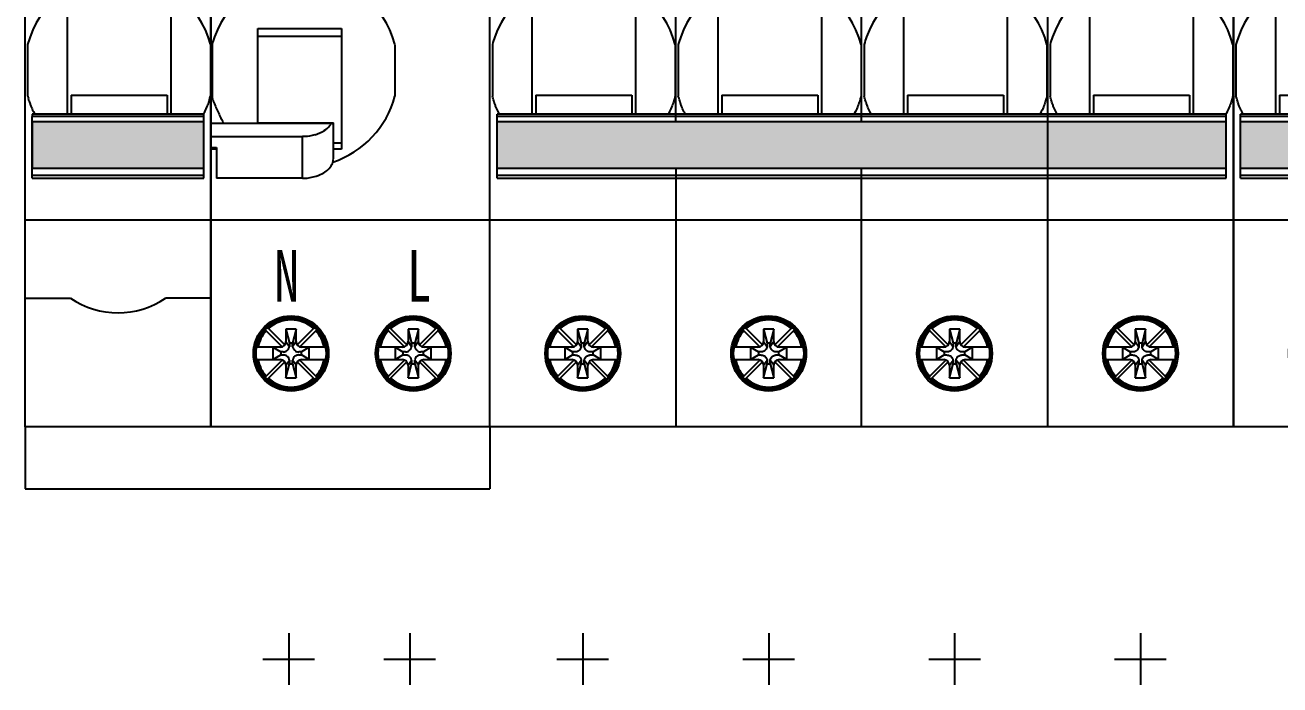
# Model space of a CAD drawing. Extents: x 1408835 to 1409435, y 398681 to 399681.
# Drawn here: x 1408989.8 to 1409111.3, y 398820.1 to 398884 of the extents above; entities that cross this region are included whole.
import ezdxf
from ezdxf.enums import TextEntityAlignment as Align

# ---------------------------------------------------------------- set-up
doc = ezdxf.new("R2010")
doc.units = 0
doc.header["$MEASUREMENT"] = 0
doc.styles.add('LY-SJ-元器件', font='', dxfattribs={"width": 0.6, "height": 4})
doc.styles.get('LY-SJ-元器件').set_extended_font_data('SimSun')

# ---------------------------------------------------------------- blocks, each defined once
blk = doc.blocks.new('微端1PN+ELE-45mm-2022.2')
h = blk.add_hatch(color=0)
h.dxf.hatch_style = 1
h.paths.add_polyline_path([(17.3, -17.47), (17.3, -12.97), (0.7, -12.97), (0.7, -17.47)])
at = {"color": 0}
for p, q in [((0, -42.5), (0, 42.5)), ((18, -42.5), (18, 42.5)), ((18, 42.5), (18, -42.5)), ((45, -42.5), (45, 42.5)), ((30.65, -15.61), (29.85, -15.61)), ((45, -22.5), (0, -22.5)), ((0, -30.05), (4.39, -30.05)), ((18, -30.05), (13.61, -30.05)), ((0, -42.5), (0, -48.5)), ((45, -42.5), (0, -42.5)), ((45, -42.5), (45, -48.5)), ((0, -48.5), (45, -48.5))]:
    blk.add_line(p, q, dxfattribs=at)
at = {"color": 0, "linetype": 'Continuous', "lineweight": 25}
for p, q in [((4.1, -12.22), (4.1, -0.35)), ((14.1, -0.35), (14.1, -12.22)), ((22.55, -13.08), (22.55, -3.94)), ((22.55, -3.94), (30.65, -3.94)), ((22.55, -4.67), (30.65, -4.67)), ((30.65, -3.94), (30.65, -15.61)), ((0.25, -5.47), (0.25, -10.49)), ((17.95, -5.47), (17.95, -10.49)), ((18.11, -5.47), (18.11, -10.49)), ((35.81, -5.47), (35.81, -10.49)), ((4.45, -10.38), (13.75, -10.38)), ((4.45, -10.38), (4.45, -12.22)), ((13.75, -10.38), (13.75, -12.22)), ((17.3, -12.22), (0.7, -12.22)), ((0.7, -12.22), (0.7, -12.44)), ((0.7, -18.44), (0.7, -12.44)), ((17.3, -12.44), (0.7, -12.44)), ((0.7, -12.97), (0.7, -17.47)), ((17.3, -12.97), (0.7, -12.97)), ((17.3, -12.44), (17.3, -12.22)), ((17.3, -18.44), (17.3, -12.44)), ((17.3, -17.47), (17.3, -12.97)), ((18, -13.09), (29.68, -13.09)), ((22.55, -13.08), (29.85, -13.08)), ((29.85, -16.51), (29.85, -13.08)), ((18, -14.38), (26.85, -14.38)), ((26.85, -18.44), (26.85, -14.38)), ((18, -15.45), (18.55, -15.45)), ((18.55, -15.61), (18, -15.61)), ((18.55, -15.45), (18.55, -18.44)), ((29.85, -14.99), (30.65, -14.99)), ((0.7, -17.47), (17.3, -17.47)), ((0.7, -18.13), (17.3, -18.13)), ((0.7, -18.44), (17.3, -18.44)), ((26.85, -18.44), (18.55, -18.44)), ((23.45, -32.89), (23.24, -33.1)), ((23.24, -33.1), (23.35, -33.21)), ((23.35, -33.21), (24.9, -34.76)), ((23.56, -33), (23.45, -32.89)), ((25.14, -34.58), (23.56, -33)), ((25.25, -33.05), (25.6, -34.4)), ((26.25, -33.05), (25.25, -33.05)), ((25.25, -33.05), (25.25, -34.25)), ((26.25, -33.05), (25.9, -34.4)), ((26.25, -34.25), (26.25, -33.05)), ((27.94, -33), (26.36, -34.58)), ((26.6, -34.76), (28.15, -33.21)), ((28.05, -32.89), (27.94, -33)), ((28.26, -33.1), (28.05, -32.89)), ((28.15, -33.21), (28.26, -33.1)), ((35.28, -32.89), (35.07, -33.1)), ((35.07, -33.1), (35.18, -33.21)), ((35.18, -33.21), (36.73, -34.76)), ((35.39, -33), (35.28, -32.89)), ((36.97, -34.58), (35.39, -33)), ((37.08, -33.05), (37.43, -34.4)), ((38.08, -33.05), (37.08, -33.05)), ((37.08, -33.05), (37.08, -34.25)), ((38.08, -33.05), (37.73, -34.4)), ((38.08, -34.25), (38.08, -33.05)), ((39.77, -33), (38.19, -34.58)), ((38.43, -34.76), (39.98, -33.21)), ((39.88, -32.89), (39.77, -33)), ((40.09, -33.1), (39.88, -32.89)), ((39.98, -33.21), (40.09, -33.1)), ((24.7, -34.8), (22.34, -34.8)), ((24, -34.8), (24, -36)), ((24, -34.8), (24.75, -35.25)), ((25.25, -34.25), (25.6, -34.75)), ((25.9, -34.4), (25.6, -34.4)), ((25.6, -34.4), (25.6, -34.75)), ((26.25, -34.25), (25.9, -34.75)), ((25.9, -34.75), (25.9, -34.4)), ((27.5, -34.8), (26.75, -35.25)), ((29.17, -34.8), (26.8, -34.8)), ((27.5, -36), (27.5, -34.8)), ((36.53, -34.8), (34.17, -34.8)), ((35.83, -34.8), (35.83, -36)), ((35.83, -34.8), (36.58, -35.25)), ((37.08, -34.25), (37.43, -34.75)), ((37.73, -34.4), (37.43, -34.4)), ((37.43, -34.4), (37.43, -34.75)), ((38.08, -34.25), (37.73, -34.75)), ((37.73, -34.75), (37.73, -34.4)), ((39.33, -34.8), (38.58, -35.25)), ((41, -34.8), (38.63, -34.8)), ((39.33, -36), (39.33, -34.8)), ((22.33, -36), (24.7, -36)), ((24.9, -36.04), (23.35, -37.59)), ((23.56, -37.8), (25.14, -36.22)), ((24, -36), (24.75, -35.55)), ((24.75, -35.25), (24.75, -35.55)), ((25, -35.25), (24.75, -35.25)), ((24.75, -35.55), (25, -35.55)), ((25.25, -36.55), (25.6, -36.05)), ((25.25, -37.75), (25.6, -36.4)), ((25.6, -36.05), (25.6, -36.4)), ((25.6, -36.4), (25.9, -36.4)), ((25.9, -36.4), (25.9, -36.05)), ((26.25, -36.55), (25.9, -36.05)), ((25.9, -36.4), (26.25, -37.75)), ((26.36, -36.22), (27.94, -37.8)), ((26.75, -35.25), (26.5, -35.25)), ((26.5, -35.55), (26.75, -35.55)), ((28.15, -37.59), (26.6, -36.04)), ((26.75, -35.55), (26.75, -35.25)), ((27.5, -36), (26.75, -35.55)), ((26.8, -36), (29.16, -36)), ((34.16, -36), (36.53, -36)), ((36.73, -36.04), (35.18, -37.59)), ((35.39, -37.8), (36.97, -36.22)), ((35.83, -36), (36.58, -35.55)), ((36.58, -35.25), (36.58, -35.55)), ((36.83, -35.25), (36.58, -35.25)), ((36.58, -35.55), (36.83, -35.55)), ((37.08, -36.55), (37.43, -36.05)), ((37.08, -37.75), (37.43, -36.4)), ((37.43, -36.05), (37.43, -36.4)), ((37.43, -36.4), (37.73, -36.4)), ((37.73, -36.4), (37.73, -36.05)), ((38.08, -36.55), (37.73, -36.05)), ((37.73, -36.4), (38.08, -37.75)), ((38.19, -36.22), (39.77, -37.8)), ((38.58, -35.25), (38.33, -35.25)), ((38.33, -35.55), (38.58, -35.55)), ((39.98, -37.59), (38.43, -36.04)), ((38.58, -35.55), (38.58, -35.25)), ((39.33, -36), (38.58, -35.55)), ((38.63, -36), (40.99, -36)), ((23.35, -37.59), (23.24, -37.7)), ((25.25, -36.55), (25.25, -37.75)), ((26.25, -37.75), (26.25, -36.55)), ((28.26, -37.7), (28.15, -37.59)), ((35.18, -37.59), (35.07, -37.7)), ((37.08, -36.55), (37.08, -37.75)), ((38.08, -37.75), (38.08, -36.55)), ((40.09, -37.7), (39.98, -37.59)), ((23.24, -37.7), (23.45, -37.91)), ((23.45, -37.91), (23.56, -37.8)), ((25.25, -37.75), (26.25, -37.75)), ((25.75, -38.9), (25.75, -38.65)), ((27.94, -37.8), (28.05, -37.91)), ((28.05, -37.91), (28.26, -37.7)), ((35.07, -37.7), (35.28, -37.91)), ((35.28, -37.91), (35.39, -37.8)), ((37.08, -37.75), (38.08, -37.75)), ((37.58, -38.9), (37.58, -38.65)), ((39.77, -37.8), (39.88, -37.91)), ((39.88, -37.91), (40.09, -37.7))]:
    blk.add_line(p, q, dxfattribs=at)
at = {"color": 1}
for p, q in [((25.53, -62.5), (25.53, -67.5)), ((37.25, -62.5), (37.25, -67.5)), ((23.03, -65), (28.03, -65)), ((34.75, -65), (39.75, -65))]:
    blk.add_line(p, q, dxfattribs=at)
at = {"color": 0}
for centre, radius in [((25.75, -35.4), 3.64), ((25.75, -35.4), 3.39), ((37.58, -35.4), 3.64), ((37.58, -35.4), 3.39)]:
    blk.add_circle(centre, radius, dxfattribs=at)
at = {"color": 0, "linetype": 'Continuous', "lineweight": 25}
for centre in [(25.75, -35.4), (37.58, -35.4)]:
    blk.add_circle(centre, 3.5, dxfattribs=at)
for centre, radius, start, end in [((9.14, -7.83), 9.19, 87.8849, 160.4296), ((9.04, -7.86), 9.23, 15.0474, 87.2502), ((27, -7.83), 9.19, 87.8849, 160.4296), ((26.9, -7.86), 9.23, 15.0474, 87.2502), ((9.37, -7.98), 9.46, 160.057, 164.6179), ((27.23, -7.98), 9.46, 160.057, 164.6179), ((29.64, -1.83), 30.64, 196.4297, 196.8694), ((16.57, -5.82), 16.98, 196.781, 197.5735), ((5.6, -7.13), 12.8, 342.1258, 343.1767), ((-11.74, -1.89), 30.91, 343.1981, 343.8522), ((18.79, -10.54), 0.674, 175.8319, 178.6635), ((18.63, -10.54), 0.519, 178.2569, 189.8447), ((19.11, -10.46), 1.01, 189.8897, 195.3405), ((20.21, -10.15), 2.15, 195.4615, 199.0998), ((22.87, -9.22), 4.97, 199.2198, 202.2978), ((26.86, -8.07), 9.28, 288.49, 344.842), ((10.04, -7.88), 10.13, 197.5731, 198.8992), ((6.94, -8.95), 6.85, 198.859, 201.3043), ((4.95, -9.74), 4.71, 201.1482, 208.2485), ((13.72, -5.01), 14.67, 208.3279, 209.4703), ((7.43, -6.37), 11.43, 329.2292, 329.8147), ((13.65, -9.95), 4.27, 329.3774, 337.9794), ((11.23, -8.97), 6.88, 337.958, 342.3373), ((30.63, -6.05), 13.34, 202.2374, 204.437), ((50.74, 3), 35.4, 204.3059, 205.2548), ((156.45, 52.79), 152.25, 205.2295, 205.6409), ((27.73, -11.85), 2.32, 302.4843, 319.3347), ((28.36, -12.41), 1.48, 319.8132, 326.2766), ((26.8, -11.4), 3.34, 326.6861, 329.4711), ((29.02, -14.91), 1.94, 69.555, 70.2123), ((29.48, -13.7), 0.636, 65.8435, 69.5189), ((29.5, -13.65), 0.583, 63.3118, 65.992), ((29.57, -13.5), 0.418, 60.0051, 63.3658), ((29.63, -13.4), 0.304, 55.9849, 60.1021), ((29.69, -13.32), 0.204, 50.706, 56.132), ((29.73, -13.27), 0.144, 44.0438, 50.8207), ((29.76, -13.24), 0.0936, 33.926, 44.5073), ((29.8, -13.22), 0.0519, 21.912, 33.8992), ((29.79, -13.22), 0.0573, 8.9331, 20.9215), ((29.66, -13.24), 0.188, 6.9104, 9.2949), ((26.82, -8.47), 5.9, 270.2678, 272.5052), ((26.87, -9.95), 4.42, 272.7349, 285.903), ((27.18, -10.99), 3.35, 285.5665, 302.4345), ((28.54, -16.5), 1.31, 332.2249, 355.5191), ((27.65, -16.47), 2.2, 356.5726, 359.0349), ((27.2, -15.07), 3.31, 287.5092, 301.2148), ((27.64, -15.78), 2.48, 301.1214, 313.5379), ((28.12, -16.28), 1.79, 313.4167, 332.2931), ((26.75, -9.88), 8.56, 270.6866, 271.6719), ((26.89, -14.11), 4.32, 271.4709, 287.6741), ((25.75, -35.4), 3.25, 47.6454, 132.3546), ((37.58, -35.4), 3.25, 47.6454, 132.3546), ((25.75, -35.4), 3.25, 137.6454, 169.3613), ((25.75, -35.4), 3.25, 10.6387, 42.3546), ((37.58, -35.4), 3.25, 137.6454, 169.3613), ((37.58, -35.4), 3.25, 10.6387, 42.3546), ((24.7, -34.25), 0.552, 270, 360), ((25, -34.5), 0.747, 278.1332, 282.1859), ((25.05, -34.74), 0.494, 282.0203, 298.836), ((24.98, -34.62), 0.641, 299.0084, 316.9423), ((25.08, -34.71), 0.506, 316.5183, 337.4465), ((24.78, -34.58), 0.834, 337.6013, 343.0532), ((23.36, -34.15), 2.31, 342.9388, 344.9228), ((28.13, -34.15), 2.31, 195.0773, 196.4013), ((27.13, -34.45), 1.27, 196.1312, 198.5273), ((26.64, -34.61), 0.747, 198.5233, 202.5755), ((26.4, -34.71), 0.49, 202.3673, 217.7617), ((26.51, -34.62), 0.636, 218.1132, 238.5766), ((26.44, -34.74), 0.5, 238.269, 257.922), ((26.8, -34.25), 0.552, 180, 270), ((26.51, -34.41), 0.834, 257.9903, 263.442), ((36.53, -34.25), 0.552, 270, 360), ((36.83, -34.5), 0.747, 278.1332, 282.1859), ((36.88, -34.74), 0.494, 282.0203, 298.836), ((36.81, -34.62), 0.641, 299.0084, 316.9423), ((36.91, -34.71), 0.506, 316.5183, 337.4465), ((36.61, -34.58), 0.834, 337.6013, 343.0532), ((35.2, -34.15), 2.31, 342.9388, 344.9228), ((39.96, -34.15), 2.31, 195.0773, 196.4013), ((38.96, -34.45), 1.27, 196.1312, 198.5273), ((38.47, -34.61), 0.747, 198.5233, 202.5755), ((38.23, -34.71), 0.49, 202.3673, 217.7617), ((38.34, -34.62), 0.636, 218.1132, 238.5766), ((38.28, -34.74), 0.5, 238.269, 257.922), ((38.63, -34.25), 0.552, 180, 270), ((38.34, -34.41), 0.834, 257.9903, 263.442), ((25.75, -35.4), 3.25, 190.6387, 222.3546), ((24.7, -36.55), 0.552, 0, 90), ((24.81, -32.94), 2.31, 274.6869, 276.011), ((24.81, -37.85), 2.31, 83.234, 85.2255), ((24.92, -33.98), 1.27, 275.7409, 278.1372), ((24.98, -36.39), 0.834, 77.8753, 83.3489), ((25.05, -36.06), 0.5, 58.0737, 77.8061), ((24.98, -36.18), 0.636, 37.8376, 58.3835), ((25.1, -36.08), 0.49, 22.029, 37.4855), ((24.86, -36.18), 0.747, 18.1694, 22.2379), ((24.36, -36.35), 1.27, 15.7681, 18.1735), ((23.36, -36.64), 2.31, 14.7102, 16.0393), ((28.13, -36.65), 2.31, 162.9388, 164.9228), ((26.72, -36.21), 0.834, 157.6013, 163.0532), ((26.41, -36.09), 0.506, 136.5183, 157.4465), ((26.52, -36.18), 0.641, 119.0082, 136.9423), ((26.44, -36.05), 0.494, 102.021, 118.8359), ((26.8, -36.55), 0.552, 90, 180), ((26.5, -36.3), 0.747, 98.1342, 102.1867), ((26.57, -36.82), 1.27, 95.7421, 98.1383), ((26.69, -32.94), 2.31, 263.3277, 265.3115), ((26.69, -37.85), 2.31, 94.6881, 96.0122), ((25.75, -35.4), 3.25, 317.6454, 349.3613), ((37.58, -35.4), 3.25, 190.6387, 222.3546), ((36.53, -36.55), 0.552, 0, 90), ((36.64, -32.94), 2.31, 274.6869, 276.011), ((36.64, -37.85), 2.31, 83.234, 85.2255), ((36.75, -33.98), 1.27, 275.7409, 278.1372), ((36.81, -36.39), 0.834, 77.8753, 83.3489), ((36.88, -36.06), 0.5, 58.0737, 77.8061), ((36.81, -36.18), 0.636, 37.8376, 58.3835), ((36.93, -36.08), 0.49, 22.029, 37.4855), ((36.69, -36.18), 0.747, 18.1694, 22.2379), ((36.19, -36.35), 1.27, 15.7681, 18.1735), ((35.19, -36.64), 2.31, 14.7102, 16.0393), ((39.96, -36.65), 2.31, 162.9388, 164.9228), ((38.55, -36.21), 0.834, 157.6013, 163.0532), ((38.24, -36.09), 0.506, 136.5183, 157.4465), ((38.35, -36.18), 0.641, 119.0082, 136.9423), ((38.27, -36.05), 0.494, 102.021, 118.8359), ((38.63, -36.55), 0.552, 90, 180), ((38.33, -36.3), 0.747, 98.1342, 102.1867), ((38.4, -36.82), 1.27, 95.7421, 98.1383), ((38.52, -32.94), 2.31, 263.3277, 265.3115), ((38.52, -37.85), 2.31, 94.6881, 96.0122), ((37.58, -35.4), 3.25, 317.6454, 349.3613), ((25.75, -35.4), 3.25, 227.6454, 312.3546), ((37.58, -35.4), 3.25, 227.6454, 312.3546)]:
    blk.add_arc(centre, radius, start, end, dxfattribs=at)
at = {"color": 0}
blk.add_arc((9, -23.24), 8.22, 235.8658, 304.1342, dxfattribs=at)
at = {"color": 0, "style": 'LY-SJ-元器件', "width": 0.7}
for s, p in [('N', (25.33, -27.88)), ('L', (38.16, -27.88))]:
    blk.add_text(s, height=5, dxfattribs=at).set_placement(p, align=Align.MIDDLE)
blk = doc.blocks.new('微端4P-72mm-2022.1')
h = blk.add_hatch(color=0)
h.dxf.hatch_style = 1
h.paths.add_polyline_path([(71.3, -17.47), (71.3, -12.97), (0.7, -12.97), (0.7, -17.47)])
at = {"color": 0}
for p, q in [((0, -42.5), (0, 42.5)), ((72, 42.5), (72, -42.5)), ((18, -12.97), (18, 2.5)), ((36, -12.97), (36, 2.5)), ((54, 2.5), (54, -42.5)), ((18, -17.47), (18, -42.5)), ((36, -42.5), (36, -17.47)), ((72, -22.5), (0, -22.5)), ((72, -42.5), (0, -42.5))]:
    blk.add_line(p, q, dxfattribs=at)
at = {"color": 0, "linetype": 'Continuous', "lineweight": 25}
for p, q in [((4.1, -12.22), (4.1, -0.35)), ((14.1, -0.35), (14.1, -12.22)), ((22.1, -12.22), (22.1, -0.35)), ((32.1, -0.35), (32.1, -12.22)), ((40.1, -12.22), (40.1, -0.35)), ((50.1, -0.35), (50.1, -12.22)), ((58.1, -12.22), (58.1, -0.35)), ((68.1, -0.35), (68.1, -12.22)), ((0.25, -5.47), (0.25, -10.49)), ((17.95, -5.47), (17.95, -10.49)), ((18.25, -5.47), (18.25, -10.49)), ((35.95, -5.47), (35.95, -10.49)), ((36.25, -5.47), (36.25, -10.49)), ((53.95, -5.47), (53.95, -10.49)), ((54.25, -5.47), (54.25, -10.49)), ((71.95, -5.47), (71.95, -10.49)), ((4.45, -10.38), (13.75, -10.38)), ((4.45, -10.38), (4.45, -12.22)), ((13.75, -10.38), (13.75, -12.22)), ((22.45, -10.38), (31.75, -10.38)), ((22.45, -10.38), (22.45, -12.22)), ((31.75, -10.38), (31.75, -12.22)), ((40.45, -10.38), (49.75, -10.38)), ((40.45, -10.38), (40.45, -12.22)), ((49.75, -10.38), (49.75, -12.22)), ((58.45, -10.38), (67.75, -10.38)), ((58.45, -10.38), (58.45, -12.22)), ((67.75, -10.38), (67.75, -12.22)), ((0.7, -18.44), (0.7, -12.22)), ((71.3, -12.22), (0.7, -12.22)), ((71.3, -12.44), (0.7, -12.44)), ((71.3, -12.97), (0.7, -12.97)), ((71.3, -18.44), (71.3, -12.22)), ((0.7, -17.47), (71.3, -17.47)), ((0.7, -18.13), (71.3, -18.13)), ((0.7, -18.44), (71.3, -18.44)), ((6.7, -32.89), (6.49, -33.1)), ((6.49, -33.1), (6.6, -33.21)), ((6.6, -33.21), (8.15, -34.76)), ((6.81, -33), (6.7, -32.89)), ((8.39, -34.58), (6.81, -33)), ((8.5, -33.05), (8.85, -34.4)), ((8.5, -33.05), (8.5, -34.25)), ((9.5, -33.05), (8.5, -33.05)), ((9.5, -33.05), (9.15, -34.4)), ((9.5, -34.25), (9.5, -33.05)), ((11.19, -33), (9.61, -34.58)), ((9.85, -34.76), (11.4, -33.21)), ((11.3, -32.89), (11.19, -33)), ((11.51, -33.1), (11.3, -32.89)), ((11.4, -33.21), (11.51, -33.1)), ((24.7, -32.89), (24.49, -33.1)), ((24.49, -33.1), (24.6, -33.21)), ((24.6, -33.21), (26.15, -34.76)), ((24.81, -33), (24.7, -32.89)), ((26.39, -34.58), (24.81, -33)), ((26.5, -33.05), (26.5, -34.25)), ((26.5, -33.05), (26.85, -34.4)), ((27.5, -33.05), (26.5, -33.05)), ((27.5, -33.05), (27.15, -34.4)), ((27.5, -34.25), (27.5, -33.05)), ((29.19, -33), (27.61, -34.58)), ((27.85, -34.76), (29.4, -33.21)), ((29.3, -32.89), (29.19, -33)), ((29.51, -33.1), (29.3, -32.89)), ((29.4, -33.21), (29.51, -33.1)), ((42.7, -32.89), (42.49, -33.1)), ((42.49, -33.1), (42.6, -33.21)), ((42.6, -33.21), (44.15, -34.76)), ((42.81, -33), (42.7, -32.89)), ((44.39, -34.58), (42.81, -33)), ((45.5, -33.05), (44.5, -33.05)), ((44.5, -33.05), (44.85, -34.4)), ((44.5, -33.05), (44.5, -34.25)), ((45.5, -33.05), (45.15, -34.4)), ((45.5, -34.25), (45.5, -33.05)), ((47.19, -33), (45.61, -34.58)), ((45.85, -34.76), (47.4, -33.21)), ((47.3, -32.89), (47.19, -33)), ((47.51, -33.1), (47.3, -32.89)), ((47.4, -33.21), (47.51, -33.1)), ((60.7, -32.89), (60.49, -33.1)), ((60.49, -33.1), (60.6, -33.21)), ((60.6, -33.21), (62.15, -34.76)), ((60.81, -33), (60.7, -32.89)), ((62.39, -34.58), (60.81, -33)), ((62.5, -33.05), (62.85, -34.4)), ((62.5, -33.05), (62.5, -34.25)), ((63.5, -33.05), (62.5, -33.05)), ((63.5, -33.05), (63.15, -34.4)), ((63.5, -34.25), (63.5, -33.05)), ((65.19, -33), (63.61, -34.58)), ((63.85, -34.76), (65.4, -33.21)), ((65.3, -32.89), (65.19, -33)), ((65.51, -33.1), (65.3, -32.89)), ((65.4, -33.21), (65.51, -33.1)), ((7.95, -34.8), (5.59, -34.8)), ((7.25, -34.8), (7.25, -36)), ((7.25, -34.8), (8, -35.25)), ((8.5, -34.25), (8.85, -34.75)), ((9.15, -34.4), (8.85, -34.4)), ((8.85, -34.4), (8.85, -34.75)), ((9.5, -34.25), (9.15, -34.75)), ((9.15, -34.75), (9.15, -34.4)), ((10.75, -34.8), (10, -35.25)), ((12.42, -34.8), (10.05, -34.8)), ((10.75, -36), (10.75, -34.8)), ((25.95, -34.8), (23.59, -34.8)), ((25.25, -34.8), (26, -35.25)), ((25.25, -34.8), (25.25, -36)), ((26.5, -34.25), (26.85, -34.75)), ((26.85, -34.4), (26.85, -34.75)), ((27.15, -34.4), (26.85, -34.4)), ((27.5, -34.25), (27.15, -34.75)), ((27.15, -34.75), (27.15, -34.4)), ((28.75, -34.8), (28, -35.25)), ((30.42, -34.8), (28.05, -34.8)), ((28.75, -36), (28.75, -34.8)), ((43.95, -34.8), (41.59, -34.8)), ((43.25, -34.8), (43.25, -36)), ((43.25, -34.8), (44, -35.25)), ((44.5, -34.25), (44.85, -34.75)), ((45.15, -34.4), (44.85, -34.4)), ((44.85, -34.4), (44.85, -34.75)), ((45.5, -34.25), (45.15, -34.75)), ((45.15, -34.75), (45.15, -34.4)), ((46.75, -34.8), (46, -35.25)), ((48.42, -34.8), (46.05, -34.8)), ((46.75, -36), (46.75, -34.8)), ((61.95, -34.8), (59.59, -34.8)), ((61.25, -34.8), (62, -35.25)), ((61.25, -34.8), (61.25, -36)), ((62.5, -34.25), (62.85, -34.75)), ((63.15, -34.4), (62.85, -34.4)), ((62.85, -34.4), (62.85, -34.75)), ((63.5, -34.25), (63.15, -34.75)), ((63.15, -34.75), (63.15, -34.4)), ((64.75, -34.8), (64, -35.25)), ((66.42, -34.8), (64.05, -34.8)), ((64.75, -36), (64.75, -34.8)), ((5.58, -36), (7.95, -36)), ((8.15, -36.04), (6.6, -37.59)), ((6.81, -37.8), (8.39, -36.22)), ((7.25, -36), (8, -35.55)), ((8, -35.25), (8, -35.55)), ((8.25, -35.25), (8, -35.25)), ((8, -35.55), (8.25, -35.55)), ((8.5, -36.55), (8.85, -36.05)), ((8.5, -37.75), (8.85, -36.4)), ((8.85, -36.05), (8.85, -36.4)), ((8.85, -36.4), (9.15, -36.4)), ((9.15, -36.4), (9.15, -36.05)), ((9.5, -36.55), (9.15, -36.05)), ((9.15, -36.4), (9.5, -37.75)), ((9.61, -36.22), (11.19, -37.8)), ((10, -35.25), (9.75, -35.25)), ((9.75, -35.55), (10, -35.55)), ((11.4, -37.59), (9.85, -36.04)), ((10, -35.55), (10, -35.25)), ((10.75, -36), (10, -35.55)), ((10.05, -36), (12.41, -36)), ((23.58, -36), (25.95, -36)), ((26.15, -36.04), (24.6, -37.59)), ((24.81, -37.8), (26.39, -36.22)), ((25.25, -36), (26, -35.55)), ((26, -35.25), (26, -35.55)), ((26.25, -35.25), (26, -35.25)), ((26, -35.55), (26.25, -35.55)), ((26.5, -36.55), (26.85, -36.05)), ((26.5, -37.75), (26.85, -36.4)), ((26.85, -36.05), (26.85, -36.4)), ((26.85, -36.4), (27.15, -36.4)), ((27.5, -36.55), (27.15, -36.05)), ((27.15, -36.4), (27.15, -36.05)), ((27.15, -36.4), (27.5, -37.75)), ((27.61, -36.22), (29.19, -37.8)), ((28, -35.25), (27.75, -35.25)), ((27.75, -35.55), (28, -35.55)), ((29.4, -37.59), (27.85, -36.04)), ((28, -35.55), (28, -35.25)), ((28.75, -36), (28, -35.55)), ((28.05, -36), (30.41, -36)), ((41.58, -36), (43.95, -36)), ((44.15, -36.04), (42.6, -37.59)), ((42.81, -37.8), (44.39, -36.22)), ((43.25, -36), (44, -35.55)), ((44, -35.25), (44, -35.55)), ((44.25, -35.25), (44, -35.25)), ((44, -35.55), (44.25, -35.55)), ((44.5, -36.55), (44.85, -36.05)), ((44.5, -37.75), (44.85, -36.4)), ((44.85, -36.05), (44.85, -36.4)), ((44.85, -36.4), (45.15, -36.4)), ((45.5, -36.55), (45.15, -36.05)), ((45.15, -36.4), (45.15, -36.05)), ((45.15, -36.4), (45.5, -37.75)), ((45.61, -36.22), (47.19, -37.8)), ((46, -35.25), (45.75, -35.25)), ((45.75, -35.55), (46, -35.55)), ((47.4, -37.59), (45.85, -36.04)), ((46, -35.55), (46, -35.25)), ((46.75, -36), (46, -35.55)), ((46.05, -36), (48.41, -36)), ((59.58, -36), (61.95, -36)), ((62.15, -36.04), (60.6, -37.59)), ((60.81, -37.8), (62.39, -36.22)), ((61.25, -36), (62, -35.55)), ((62, -35.25), (62, -35.55)), ((62.25, -35.25), (62, -35.25)), ((62, -35.55), (62.25, -35.55)), ((62.5, -36.55), (62.85, -36.05)), ((62.5, -37.75), (62.85, -36.4)), ((62.85, -36.05), (62.85, -36.4)), ((62.85, -36.4), (63.15, -36.4)), ((63.15, -36.4), (63.15, -36.05)), ((63.5, -36.55), (63.15, -36.05)), ((63.15, -36.4), (63.5, -37.75)), ((63.61, -36.22), (65.19, -37.8)), ((64, -35.25), (63.75, -35.25)), ((63.75, -35.55), (64, -35.55)), ((65.4, -37.59), (63.85, -36.04)), ((64, -35.55), (64, -35.25)), ((64.75, -36), (64, -35.55)), ((64.05, -36), (66.41, -36)), ((6.6, -37.59), (6.49, -37.7)), ((8.5, -36.55), (8.5, -37.75)), ((9.5, -37.75), (9.5, -36.55)), ((11.51, -37.7), (11.4, -37.59)), ((24.6, -37.59), (24.49, -37.7)), ((26.5, -36.55), (26.5, -37.75)), ((27.5, -37.75), (27.5, -36.55)), ((29.51, -37.7), (29.4, -37.59)), ((42.6, -37.59), (42.49, -37.7)), ((44.5, -36.55), (44.5, -37.75)), ((45.5, -37.75), (45.5, -36.55)), ((47.51, -37.7), (47.4, -37.59)), ((60.6, -37.59), (60.49, -37.7)), ((62.5, -36.55), (62.5, -37.75)), ((63.5, -37.75), (63.5, -36.55)), ((65.51, -37.7), (65.4, -37.59)), ((6.49, -37.7), (6.7, -37.91)), ((6.7, -37.91), (6.81, -37.8)), ((8.5, -37.75), (9.5, -37.75)), ((9, -38.9), (9, -38.65)), ((11.19, -37.8), (11.3, -37.91)), ((11.3, -37.91), (11.51, -37.7)), ((24.49, -37.7), (24.7, -37.91)), ((24.7, -37.91), (24.81, -37.8)), ((26.5, -37.75), (27.5, -37.75)), ((27, -38.9), (27, -38.65)), ((29.19, -37.8), (29.3, -37.91)), ((29.3, -37.91), (29.51, -37.7)), ((42.49, -37.7), (42.7, -37.91)), ((42.7, -37.91), (42.81, -37.8)), ((44.5, -37.75), (45.5, -37.75)), ((45, -38.9), (45, -38.65)), ((47.19, -37.8), (47.3, -37.91)), ((47.3, -37.91), (47.51, -37.7)), ((60.49, -37.7), (60.7, -37.91)), ((60.7, -37.91), (60.81, -37.8)), ((62.5, -37.75), (63.5, -37.75)), ((63, -38.9), (63, -38.65)), ((65.19, -37.8), (65.3, -37.91)), ((65.3, -37.91), (65.51, -37.7))]:
    blk.add_line(p, q, dxfattribs=at)
at = {"color": 1}
for p, q in [((9, -62.5), (9, -67.5)), ((27, -62.5), (27, -67.5)), ((45, -62.5), (45, -67.5)), ((63, -62.5), (63, -67.5)), ((6.5, -65), (11.5, -65)), ((24.5, -65), (29.5, -65)), ((42.5, -65), (47.5, -65)), ((60.5, -65), (65.5, -65))]:
    blk.add_line(p, q, dxfattribs=at)
at = {"color": 0, "linetype": 'Continuous', "lineweight": 25}
for points in [[(17.95, -5.47, 0.325898), (9.48, 1.36, 0.327549), (0.48, -4.75, 0.019903), (0.25, -5.47)], [(35.95, -5.47, 0.325898), (27.48, 1.36, 0.327549), (18.48, -4.75, 0.019903), (18.25, -5.47)], [(53.95, -5.47, 0.325898), (45.48, 1.36, 0.327549), (36.48, -4.75, 0.019903), (36.25, -5.47)], [(71.95, -5.47, 0.325898), (63.48, 1.36, 0.327549), (54.48, -4.75, 0.019903), (54.25, -5.47)], [(0.95, -12.22, -0.004985), (0.8, -11.97, -0.030991), (0.56, -11.44, -0.01067), (0.46, -11.16, -0.005787), (0.39, -10.94, -0.003458), (0.32, -10.72, -0.001919), (0.25, -10.49)], [(17.95, -10.49, -0.002854), (17.85, -10.83, -0.004585), (17.78, -11.05, -0.019111), (17.6, -11.55, -0.037551), (17.32, -12.12, -0.002555), (17.26, -12.22)], [(18.95, -12.22, -0.004985), (18.8, -11.97, -0.030991), (18.56, -11.44, -0.01067), (18.46, -11.16, -0.005787), (18.39, -10.94, -0.003458), (18.32, -10.72, -0.001919), (18.25, -10.49)], [(35.95, -10.49, -0.002854), (35.85, -10.83, -0.004585), (35.78, -11.05, -0.019111), (35.6, -11.55, -0.037551), (35.32, -12.12, -0.002555), (35.26, -12.22)], [(36.95, -12.22, -0.004985), (36.8, -11.97, -0.030991), (36.56, -11.44, -0.01067), (36.46, -11.16, -0.005787), (36.39, -10.94, -0.003458), (36.32, -10.72, -0.001919), (36.25, -10.49)], [(53.95, -10.49, -0.002854), (53.85, -10.83, -0.004585), (53.78, -11.05, -0.019111), (53.6, -11.55, -0.037551), (53.32, -12.12, -0.002555), (53.26, -12.22)], [(54.95, -12.22, -0.004985), (54.8, -11.97, -0.030991), (54.56, -11.44, -0.01067), (54.46, -11.16, -0.005787), (54.39, -10.94, -0.003458), (54.32, -10.72, -0.001919), (54.25, -10.49)], [(71.95, -10.49, -0.002854), (71.85, -10.83, -0.004585), (71.78, -11.05, -0.019111), (71.6, -11.55, -0.037551), (71.32, -12.12, -0.002555), (71.26, -12.22)], [(8.85, -34.75, -0.008657), (8.83, -34.83, -0.023793), (8.8, -34.9, -0.091571), (8.7, -35.05, -0.078411), (8.54, -35.18, -0.073505), (8.41, -35.23, -0.017685), (8.36, -35.24, -0.010456), (8.3, -35.24, -0.005778), (8.25, -35.25)], [(9.75, -35.25, -0.008656), (9.67, -35.24, -0.023792), (9.59, -35.23, -0.085963), (9.43, -35.16, -0.089526), (9.26, -35.01, -0.067272), (9.2, -34.9, -0.017683), (9.18, -34.85, -0.010455), (9.16, -34.8, -0.005777), (9.15, -34.75)], [(26.85, -34.75, -0.008657), (26.83, -34.83, -0.023793), (26.8, -34.9, -0.091571), (26.7, -35.05, -0.078411), (26.54, -35.18, -0.073505), (26.41, -35.23, -0.017685), (26.36, -35.24, -0.010456), (26.3, -35.24, -0.005778), (26.25, -35.25)], [(27.75, -35.25, -0.008656), (27.67, -35.24, -0.023792), (27.59, -35.23, -0.085963), (27.43, -35.16, -0.089526), (27.26, -35.01, -0.067272), (27.2, -34.9, -0.017683), (27.18, -34.85, -0.010455), (27.16, -34.8, -0.005777), (27.15, -34.75)], [(44.85, -34.75, -0.008657), (44.83, -34.83, -0.023793), (44.8, -34.9, -0.091571), (44.7, -35.05, -0.078411), (44.54, -35.18, -0.073505), (44.41, -35.23, -0.017685), (44.36, -35.24, -0.010456), (44.3, -35.24, -0.005778), (44.25, -35.25)], [(45.75, -35.25, -0.008656), (45.67, -35.24, -0.023792), (45.59, -35.23, -0.085963), (45.43, -35.16, -0.089526), (45.26, -35.01, -0.067272), (45.2, -34.9, -0.017683), (45.18, -34.85, -0.010455), (45.16, -34.8, -0.005777), (45.15, -34.75)], [(62.85, -34.75, -0.008657), (62.83, -34.83, -0.023793), (62.8, -34.9, -0.091571), (62.7, -35.05, -0.078411), (62.54, -35.18, -0.073505), (62.41, -35.23, -0.017685), (62.36, -35.24, -0.010456), (62.3, -35.24, -0.005778), (62.25, -35.25)], [(63.75, -35.25, -0.008656), (63.67, -35.24, -0.023792), (63.59, -35.23, -0.085963), (63.43, -35.16, -0.089526), (63.26, -35.01, -0.067272), (63.2, -34.9, -0.017683), (63.18, -34.85, -0.010455), (63.16, -34.8, -0.005777), (63.15, -34.75)], [(8.25, -35.55, -0.00869), (8.33, -35.56, -0.023887), (8.41, -35.57, -0.086312), (8.57, -35.63, -0.089889), (8.74, -35.79, -0.067544), (8.8, -35.9, -0.017754), (8.82, -35.95, -0.010496), (8.84, -36, -0.005799), (8.85, -36.05)], [(9.15, -36.05, -0.008657), (9.17, -35.97, -0.023793), (9.2, -35.9, -0.091571), (9.3, -35.74, -0.078412), (9.46, -35.62, -0.073501), (9.59, -35.57, -0.017684), (9.64, -35.56, -0.010456), (9.7, -35.55, -0.005777), (9.75, -35.55)], [(26.25, -35.55, -0.00869), (26.33, -35.56, -0.023887), (26.41, -35.57, -0.086312), (26.57, -35.63, -0.089889), (26.74, -35.79, -0.067544), (26.8, -35.9, -0.017754), (26.82, -35.95, -0.010496), (26.84, -36, -0.005799), (26.85, -36.05)], [(27.15, -36.05, -0.008657), (27.17, -35.97, -0.023793), (27.2, -35.9, -0.091571), (27.3, -35.74, -0.078412), (27.46, -35.62, -0.073501), (27.59, -35.57, -0.017684), (27.64, -35.56, -0.010456), (27.7, -35.55, -0.005777), (27.75, -35.55)], [(44.25, -35.55, -0.00869), (44.33, -35.56, -0.023887), (44.41, -35.57, -0.086312), (44.57, -35.63, -0.089889), (44.74, -35.79, -0.067544), (44.8, -35.9, -0.017754), (44.82, -35.95, -0.010496), (44.84, -36, -0.005799), (44.85, -36.05)], [(45.15, -36.05, -0.008657), (45.17, -35.97, -0.023793), (45.2, -35.9, -0.091571), (45.3, -35.74, -0.078412), (45.46, -35.62, -0.073501), (45.59, -35.57, -0.017684), (45.64, -35.56, -0.010456), (45.7, -35.55, -0.005777), (45.75, -35.55)], [(62.25, -35.55, -0.00869), (62.33, -35.56, -0.023887), (62.41, -35.57, -0.086312), (62.57, -35.63, -0.089889), (62.74, -35.79, -0.067544), (62.8, -35.9, -0.017754), (62.82, -35.95, -0.010496), (62.84, -36, -0.005799), (62.85, -36.05)], [(63.15, -36.05, -0.008657), (63.17, -35.97, -0.023793), (63.2, -35.9, -0.091571), (63.3, -35.74, -0.078412), (63.46, -35.62, -0.073501), (63.59, -35.57, -0.017684), (63.64, -35.56, -0.010456), (63.7, -35.55, -0.005777), (63.75, -35.55)]]:
    blk.add_lwpolyline(points, format="xyb", dxfattribs=at)
at = {"color": 0}
for centre, radius in [((9, -35.4), 3.64), ((9, -35.4), 3.39), ((27, -35.4), 3.64), ((27, -35.4), 3.39), ((45, -35.4), 3.64), ((45, -35.4), 3.39), ((63, -35.4), 3.64), ((63, -35.4), 3.39)]:
    blk.add_circle(centre, radius, dxfattribs=at)
at = {"color": 0, "linetype": 'Continuous', "lineweight": 25}
for centre in [(9, -35.4), (27, -35.4), (45, -35.4), (63, -35.4)]:
    blk.add_circle(centre, 3.5, dxfattribs=at)
for centre, radius, start, end in [((9, -35.4), 3.25, 47.6454, 132.3546), ((27, -35.4), 3.25, 47.6454, 132.3546), ((45, -35.4), 3.25, 47.6454, 132.3546), ((63, -35.4), 3.25, 47.6454, 132.3546), ((9, -35.4), 3.25, 137.6454, 169.3613), ((9, -35.4), 3.25, 10.6387, 42.3546), ((27, -35.4), 3.25, 137.6454, 169.3613), ((27, -35.4), 3.25, 10.6387, 42.3546), ((45, -35.4), 3.25, 137.6454, 169.3613), ((45, -35.4), 3.25, 10.6387, 42.3546), ((63, -35.4), 3.25, 137.6454, 169.3613), ((63, -35.4), 3.25, 10.6387, 42.3546), ((7.95, -34.25), 0.552, 270, 360), ((10.05, -34.25), 0.552, 180, 270), ((25.95, -34.25), 0.552, 270, 360), ((28.05, -34.25), 0.552, 180, 270), ((43.95, -34.25), 0.552, 270, 360), ((46.05, -34.25), 0.552, 180, 270), ((61.95, -34.25), 0.552, 270, 360), ((64.05, -34.25), 0.552, 180, 270), ((9, -35.4), 3.25, 190.6387, 222.3546), ((7.95, -36.55), 0.552, 0, 90), ((10.05, -36.55), 0.552, 90, 180), ((9, -35.4), 3.25, 317.6454, 349.3613), ((27, -35.4), 3.25, 190.6387, 222.3546), ((25.95, -36.55), 0.552, 0, 90), ((28.05, -36.55), 0.552, 90, 180), ((27, -35.4), 3.25, 317.6454, 349.3613), ((45, -35.4), 3.25, 190.6387, 222.3546), ((43.95, -36.55), 0.552, 0, 90), ((46.05, -36.55), 0.552, 90, 180), ((45, -35.4), 3.25, 317.6454, 349.3613), ((63, -35.4), 3.25, 190.6387, 222.3546), ((61.95, -36.55), 0.552, 0, 90), ((64.05, -36.55), 0.552, 90, 180), ((63, -35.4), 3.25, 317.6454, 349.3613), ((9, -35.4), 3.25, 227.6454, 312.3546), ((27, -35.4), 3.25, 227.6454, 312.3546), ((45, -35.4), 3.25, 227.6454, 312.3546), ((63, -35.4), 3.25, 227.6454, 312.3546)]:
    blk.add_arc(centre, radius, start, end, dxfattribs=at)

msp = doc.modelspace()

# ---------------------------------------------------------------- block references
at = {"color": 6}
for name, p in [('微端1PN+ELE-45mm-2022.2', (1408989.75, 398887.57)), ('微端4P-72mm-2022.1', (1409034.75, 398887.57)), ('微端4P-72mm-2022.1', (1409106.75, 398887.57))]:
    msp.add_blockref(name, p, dxfattribs=at)

doc.saveas('drawing.dxf')
